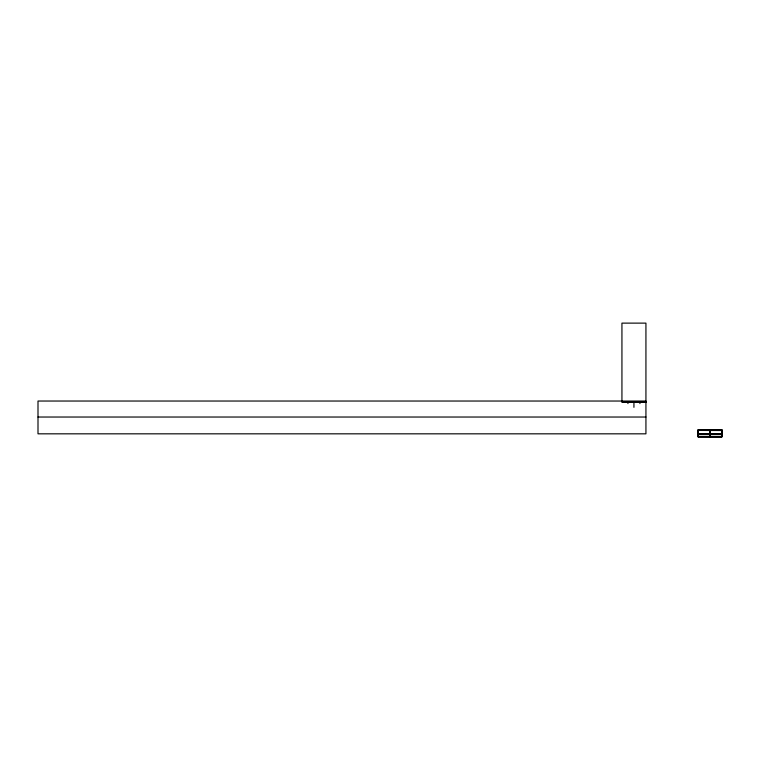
<?xml version="1.0" encoding="UTF-8"?>
<svg xmlns="http://www.w3.org/2000/svg" width="760" height="760" viewBox="0 0 760 760"><rect width="100%" height="100%" fill="white"/><g stroke="black" fill="none" stroke-linecap="round" stroke-linejoin="round"><path stroke-width="1.14" d="M698.06 430.293L721.895 430.226M698.26 433.798L721.895 433.95M710.163 436.591L710.115 430.474M721.943 430.065L698.278 430.312M721.725 436.696L698.26 436.715M645.933 401.033L38 401.033L38 433.827L645.933 433.827L645.933 323.123L621.936 323.123L621.936 401.033M645.933 401.812L621.936 401.812L645.933 401.992M621.936 402.163L645.933 402.163M38 417.031L645.933 417.031M698.041 429.96L698.041 436.858L698.003 429.96L722 430.008L722 436.858L698.003 436.753L721.943 436.715L721.924 429.979M698.326 430.454L721.677 430.521M698.326 433.722L721.677 433.722M722 433.846L698.107 433.865M698.003 433.969L722 433.969M698.326 436.382L721.677 436.411M721.677 429.96L721.677 436.858M710.068 430.122L709.935 436.591L709.84 430.122M698.278 429.96L698.278 436.858M639.939 401.992L639.939 403.588M633.935 401.926L633.935 407.341M627.94 401.992L627.94 403.588"/></g></svg>
